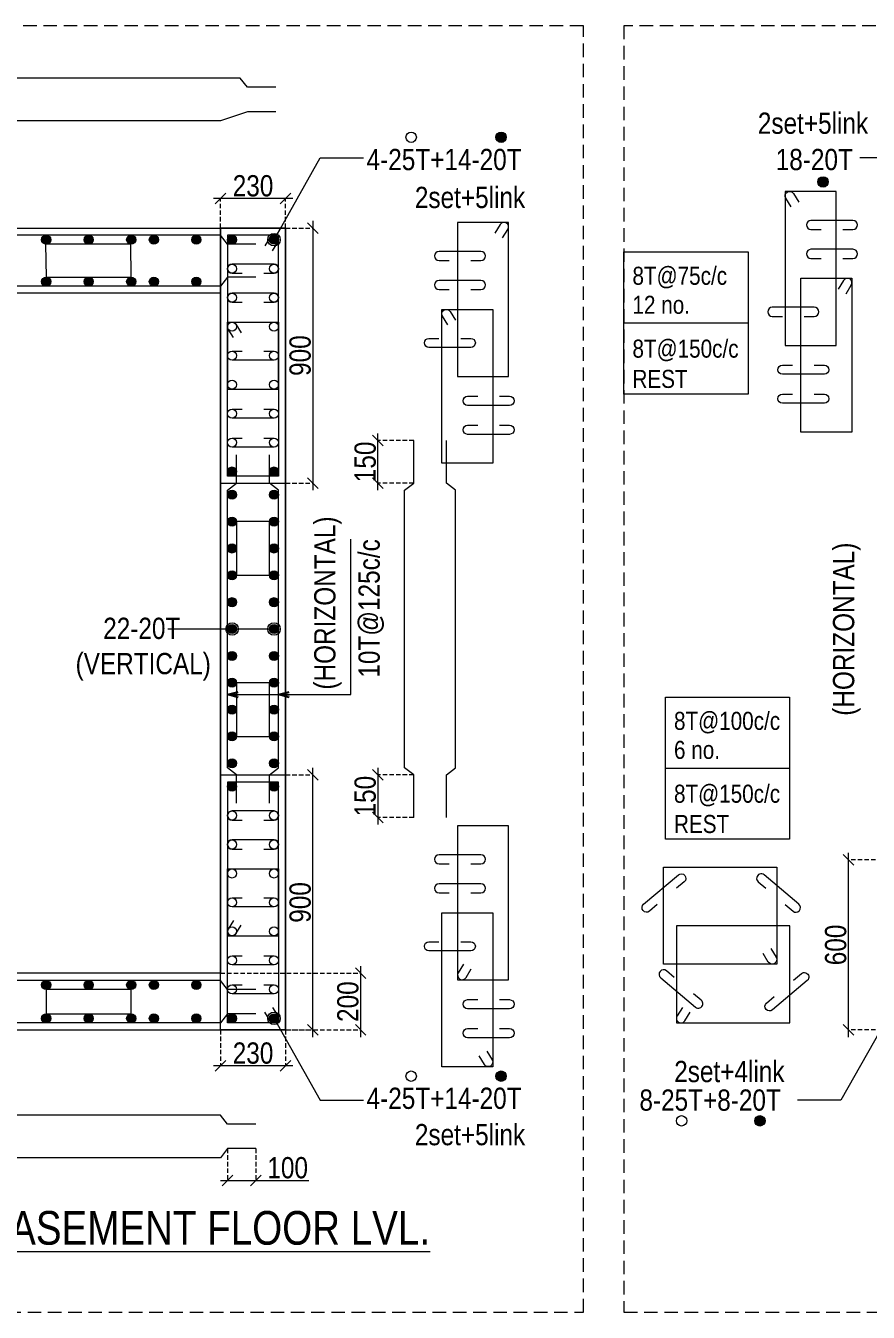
# Model space of a CAD drawing. Header units: millimetres. Extents: x 1112055 to 3390982, y -148532 to 766891.
# Drawn here: x 2540619 to 2552510, y 347512 to 365670 of the extents above; entities that cross this region are included whole.
import ezdxf

# ---------------------------------------------------------------- set-up
doc = ezdxf.new("R2010")
doc.units = ezdxf.units.MM
doc.header["$PDMODE"] = 35
doc.header["$PDSIZE"] = -25
doc.linetypes.add('DASHED2', pattern=[0.375, 0.25, -0.125])
doc.linetypes.add('Hidden', pattern=[9.525, 6.35, -3.175])
for name, color, linetype, lineweight in [('B COL. SIZE DIM', 220, 'Continuous', 25), ('B COLUMN', 1, 'Hidden', 9), ('B P.C.C', 251, 'Continuous', 0), ('B STEEL', 34, 'Continuous', 15), ('B STEEL TEXT', 7, 'Continuous', 15), ('B TITLE BLOCK', 250, 'Continuous', 0)]:
    doc.layers.add(name, color=color, linetype=linetype, lineweight=lineweight)
doc.styles.add('ARIAL', font='arial.ttf')
doc.styles.add('dim inside', font='romans.shx', dxfattribs={"width": 0.8, "height": 125})
doc.styles.add('SWINC', font='swissc.ttf')
doc.dimstyles.new('DIM 1', dxfattribs={"dimscale": 0, "dimtxt": 230, "dimasz": 150, "dimexe": 0.18, "dimexo": 0.0625, "dimgap": 0.5, "dimtad": 1, "dimdec": 0, "dimzin": 0, "dimdsep": 46, "dimtxsty": 'ARIAL', "dimblk": 'OBLIQUE', "dimcen": 6, "dimse1": 1, "dimse2": 1, "dimclrd": 256, "dimclrt": 256, "dimadec": 0, "dimazin": 2, "dimtfac": 0.75, "dimtdec": 0, "dimtix": 1, "dimtofl": 0, "dimtmove": 1, "dimatfit": 3, "dimldrblk": 'OPEN30', "dimfxl": 0.18, "dimfrac": 1, "dimtolj": 1, "dimtzin": 0, "dimlwd": -1, "dimarcsym": 0})
doc.dimstyles.new('dim inside', dxfattribs={"dimtxt": 125, "dimasz": 100, "dimexe": 0, "dimexo": 0, "dimgap": 10, "dimtad": 0, "dimdec": 0, "dimzin": 0, "dimdsep": 46, "dimtxsty": 'dim inside', "dimblk": 'SMALL', "dimcen": 0.09, "dimadec": 0, "dimazin": 0, "dimtfac": 1, "dimtdec": 0, "dimtofl": 0, "dimtmove": 0, "dimatfit": 3, "dimfxl": 1, "dimtolj": 1, "dimtzin": 0, "dimarcsym": 2})

# ---------------------------------------------------------------- blocks, each defined once
blk = doc.blocks.new('_Oblique')
at = {"color": 0, "linetype": 'ByBlock', "lineweight": -2}
blk.add_line((-0.5, -0.5), (0.5, 0.5), dxfattribs=at)
blk = doc.blocks.new('*D1637')
at = {"layer": 'B COL. SIZE DIM', "color": 250, "lineweight": 9, "ltscale": 250, "transparency": 16777216}
blk.add_line((2544387, 363230), (2543267, 363230), dxfattribs=at)
at = {"layer": 'B COL. SIZE DIM', "color": 250, "linetype": 'DASHED2', "lineweight": 9, "ltscale": 250, "transparency": 16777216}
for p, q in [((2543367, 362814), (2543367, 363230)), ((2544287, 362814), (2544287, 363230))]:
    blk.add_line(p, q, dxfattribs=at)
at = {"layer": 'Defpoints', "color": 0, "ltscale": 250, "transparency": 16777216}
for p in [(2543367, 363230), (2543367, 362814), (2544287, 362814)]:
    blk.add_point(p, dxfattribs=at)
at = {"layer": 'B COL. SIZE DIM', "color": 250, "lineweight": 9, "ltscale": 250, "transparency": 16777216, "xscale": 150, "yscale": 150, "zscale": 150, "rotation": 180}
blk.add_blockref('_Oblique', (2543367, 363230), dxfattribs=at)
at = {"layer": 'B COL. SIZE DIM', "color": 250, "lineweight": 9, "ltscale": 250, "transparency": 16777216, "xscale": 150, "yscale": 150, "zscale": 150}
blk.add_blockref('_Oblique', (2544287, 363230), dxfattribs=at)
at = {"layer": 'B COL. SIZE DIM', "color": 6, "ltscale": 250, "transparency": 16777216, "insert": (2543827, 363409), "char_height": 300, "attachment_point": 5, "style": 'SWINC'}
blk.add_mtext('\\A1;230', dxfattribs=at)
blk = doc.blocks.new('*D1640')
at = {"layer": 'B COL. SIZE DIM', "color": 250, "linetype": 'DASHED2', "lineweight": 9, "ltscale": 250, "transparency": 16777216}
for p, q in [((2544287, 362814), (2544672, 362814)), ((2544287, 359214), (2544672, 359214))]:
    blk.add_line(p, q, dxfattribs=at)
at = {"layer": 'B COL. SIZE DIM', "color": 250, "lineweight": 9, "ltscale": 250, "transparency": 16777216}
blk.add_line((2544672, 362914), (2544672, 359114), dxfattribs=at)
at = {"layer": 'Defpoints', "color": 0, "ltscale": 250, "transparency": 16777216}
for p in [(2544287, 362814), (2544287, 359214), (2544672, 359214)]:
    blk.add_point(p, dxfattribs=at)
at = {"layer": 'B COL. SIZE DIM', "color": 250, "lineweight": 9, "ltscale": 250, "transparency": 16777216, "xscale": 150, "yscale": 150, "zscale": 150}
for p, rotation in [((2544672, 362814), 90), ((2544672, 359214), 270)]:
    blk.add_blockref('_Oblique', p, dxfattribs=dict(at, rotation=rotation))
at = {"layer": 'B COL. SIZE DIM', "color": 6, "ltscale": 250, "transparency": 16777216, "insert": (2544493, 361014), "char_height": 300, "attachment_point": 5, "rotation": 90, "style": 'SWINC'}
blk.add_mtext('\\A1;900', dxfattribs=at)
blk = doc.blocks.new('*D1602')
at = {"layer": 'B COL. SIZE DIM', "color": 250, "linetype": 'DASHED2', "lineweight": 9, "ltscale": 250, "transparency": 16777216}
for p, q in [((2543367, 351496), (2543367, 350988)), ((2544287, 351496), (2544287, 350988))]:
    blk.add_line(p, q, dxfattribs=at)
at = {"layer": 'B COL. SIZE DIM', "color": 250, "lineweight": 9, "ltscale": 250, "transparency": 16777216}
blk.add_line((2544387, 350988), (2543267, 350988), dxfattribs=at)
at = {"layer": 'Defpoints', "color": 0, "ltscale": 250, "transparency": 16777216}
for p in [(2543367, 351496), (2544287, 351496), (2543367, 350988)]:
    blk.add_point(p, dxfattribs=at)
at = {"layer": 'B COL. SIZE DIM', "color": 250, "lineweight": 9, "ltscale": 250, "transparency": 16777216, "xscale": 150, "yscale": 150, "zscale": 150, "rotation": 180}
blk.add_blockref('_Oblique', (2543367, 350988), dxfattribs=at)
at = {"layer": 'B COL. SIZE DIM', "color": 250, "lineweight": 9, "ltscale": 250, "transparency": 16777216, "xscale": 150, "yscale": 150, "zscale": 150}
blk.add_blockref('_Oblique', (2544287, 350988), dxfattribs=at)
at = {"layer": 'B COL. SIZE DIM', "color": 6, "ltscale": 250, "transparency": 16777216, "insert": (2543827, 351168), "char_height": 300, "attachment_point": 5, "style": 'SWINC'}
blk.add_mtext('\\A1;230', dxfattribs=at)
blk = doc.blocks.new('*D1641')
at = {"layer": 'B COL. SIZE DIM', "color": 250, "lineweight": 9, "ltscale": 250, "transparency": 16777216}
blk.add_line((2544672, 351396), (2544672, 355196), dxfattribs=at)
at = {"layer": 'B COL. SIZE DIM', "color": 250, "linetype": 'DASHED2', "lineweight": 9, "ltscale": 250, "transparency": 16777216}
for p, q in [((2544287, 355096), (2544672, 355096)), ((2544287, 351496), (2544672, 351496))]:
    blk.add_line(p, q, dxfattribs=at)
at = {"layer": 'Defpoints', "color": 0, "ltscale": 250, "transparency": 16777216}
for p in [(2544287, 355096), (2544672, 355096), (2544287, 351496)]:
    blk.add_point(p, dxfattribs=at)
at = {"layer": 'B COL. SIZE DIM', "color": 250, "lineweight": 9, "ltscale": 250, "transparency": 16777216, "xscale": 150, "yscale": 150, "zscale": 150}
for p, rotation in [((2544672, 355096), 90), ((2544672, 351496), 270)]:
    blk.add_blockref('_Oblique', p, dxfattribs=dict(at, rotation=rotation))
at = {"layer": 'B COL. SIZE DIM', "color": 6, "ltscale": 250, "transparency": 16777216, "insert": (2544493, 353296), "char_height": 300, "attachment_point": 5, "rotation": 90, "style": 'SWINC'}
blk.add_mtext('\\A1;900', dxfattribs=at)
blk = doc.blocks.new('_Open30')
at = {"color": 0, "linetype": 'ByBlock', "lineweight": -2}
for p, q in [((-1, 0.27), (0, 0)), ((0, 0), (-1, -0.27)), ((0, 0), (-1, 0))]:
    blk.add_line(p, q, dxfattribs=at)
blk = doc.blocks.new('*D1598')
at = {"layer": 'B COL. SIZE DIM', "color": 250, "lineweight": 9, "ltscale": 250, "transparency": 16777216}
blk.add_line((2545590, 355196), (2545590, 354396), dxfattribs=at)
at = {"layer": 'B COL. SIZE DIM', "color": 250, "linetype": 'DASHED2', "lineweight": 9, "ltscale": 250, "transparency": 16777216}
for p, q in [((2546095, 355096), (2545590, 355096)), ((2546095, 354496), (2545590, 354496))]:
    blk.add_line(p, q, dxfattribs=at)
at = {"layer": 'Defpoints', "color": 0, "ltscale": 250, "transparency": 16777216}
for p in [(2546095, 355096), (2545590, 354496), (2546095, 354496)]:
    blk.add_point(p, dxfattribs=at)
at = {"layer": 'B COL. SIZE DIM', "color": 250, "lineweight": 9, "ltscale": 250, "transparency": 16777216, "xscale": 150, "yscale": 150, "zscale": 150}
for p, rotation in [((2545590, 355096), 90), ((2545590, 354496), 270)]:
    blk.add_blockref('_Oblique', p, dxfattribs=dict(at, rotation=rotation))
at = {"layer": 'B COL. SIZE DIM', "color": 6, "ltscale": 250, "transparency": 16777216, "insert": (2545411, 354796), "char_height": 300, "attachment_point": 5, "rotation": 90, "style": 'SWINC'}
blk.add_mtext('\\A1;150', dxfattribs=at)
blk = doc.blocks.new('*D1599')
at = {"layer": 'B COL. SIZE DIM', "color": 250, "lineweight": 9, "ltscale": 250, "transparency": 16777216}
blk.add_line((2545590, 359114), (2545590, 359914), dxfattribs=at)
at = {"layer": 'B COL. SIZE DIM', "color": 250, "linetype": 'DASHED2', "lineweight": 9, "ltscale": 250, "transparency": 16777216}
for p, q in [((2546095, 359814), (2545590, 359814)), ((2546095, 359214), (2545590, 359214))]:
    blk.add_line(p, q, dxfattribs=at)
at = {"layer": 'Defpoints', "color": 0, "ltscale": 250, "transparency": 16777216}
for p in [(2545590, 359814), (2546095, 359814), (2546095, 359214)]:
    blk.add_point(p, dxfattribs=at)
at = {"layer": 'B COL. SIZE DIM', "color": 250, "lineweight": 9, "ltscale": 250, "transparency": 16777216, "xscale": 150, "yscale": 150, "zscale": 150}
for p, rotation in [((2545590, 359814), 90), ((2545590, 359214), 270)]:
    blk.add_blockref('_Oblique', p, dxfattribs=dict(at, rotation=rotation))
at = {"layer": 'B COL. SIZE DIM', "color": 6, "ltscale": 250, "transparency": 16777216, "insert": (2545411, 359514), "char_height": 300, "attachment_point": 5, "rotation": 90, "style": 'SWINC'}
blk.add_mtext('\\A1;150', dxfattribs=at)
blk = doc.blocks.new('*D1647')
at = {"layer": 'B COL. SIZE DIM', "color": 250, "linetype": 'DASHED2', "lineweight": 9, "ltscale": 250, "transparency": 16777216}
for p, q in [((2543467, 349821), (2543467, 349371)), ((2543867, 349821), (2543867, 349371))]:
    blk.add_line(p, q, dxfattribs=at)
at = {"layer": 'B COL. SIZE DIM', "color": 250, "lineweight": 9, "ltscale": 250, "transparency": 16777216}
for p, q in [((2543367, 349371), (2543867, 349371)), ((2543867, 349371), (2544615, 349371))]:
    blk.add_line(p, q, dxfattribs=at)
at = {"layer": 'Defpoints', "color": 0, "ltscale": 250, "transparency": 16777216}
for p in [(2543467, 349821), (2543867, 349821), (2543867, 349371)]:
    blk.add_point(p, dxfattribs=at)
at = {"layer": 'B COL. SIZE DIM', "color": 250, "lineweight": 9, "ltscale": 250, "transparency": 16777216, "xscale": 150, "yscale": 150, "zscale": 150, "rotation": 180}
blk.add_blockref('_Oblique', (2543467, 349371), dxfattribs=at)
at = {"layer": 'B COL. SIZE DIM', "color": 250, "lineweight": 9, "ltscale": 250, "transparency": 16777216, "xscale": 150, "yscale": 150, "zscale": 150}
blk.add_blockref('_Oblique', (2543867, 349371), dxfattribs=at)
at = {"layer": 'B COL. SIZE DIM', "color": 6, "ltscale": 250, "transparency": 16777216, "insert": (2544316, 349550), "char_height": 300, "attachment_point": 5, "style": 'SWINC'}
blk.add_mtext('\\A1;100', dxfattribs=at)
blk = doc.blocks.new('*D1646')
at = {"layer": 'B COL. SIZE DIM', "color": 250, "lineweight": 9, "ltscale": 250, "transparency": 16777216}
blk.add_line((2552230, 351396), (2552230, 353996), dxfattribs=at)
at = {"layer": 'B COL. SIZE DIM', "color": 250, "linetype": 'DASHED2', "lineweight": 9, "ltscale": 250, "transparency": 16777216}
for p, q in [((2552611, 353896), (2552230, 353896)), ((2552611, 351496), (2552230, 351496))]:
    blk.add_line(p, q, dxfattribs=at)
at = {"layer": 'Defpoints', "color": 0, "ltscale": 250, "transparency": 16777216}
for p in [(2552230, 353896), (2552611, 353896), (2552611, 351496)]:
    blk.add_point(p, dxfattribs=at)
at = {"layer": 'B COL. SIZE DIM', "color": 250, "lineweight": 9, "ltscale": 250, "transparency": 16777216, "xscale": 150, "yscale": 150, "zscale": 150}
for p, rotation in [((2552230, 353896), 90), ((2552230, 351496), 270)]:
    blk.add_blockref('_Oblique', p, dxfattribs=dict(at, rotation=rotation))
at = {"layer": 'B COL. SIZE DIM', "color": 6, "ltscale": 250, "transparency": 16777216, "insert": (2552051, 352696), "char_height": 300, "attachment_point": 5, "rotation": 90, "style": 'SWINC'}
blk.add_mtext('\\A1;600', dxfattribs=at)
blk = doc.blocks.new('*D1635')
at = {"layer": 'B COL. SIZE DIM', "color": 250, "linetype": 'DASHED2', "lineweight": 9, "ltscale": 250, "transparency": 16777216}
for p, q in [((2543367, 352296), (2545346, 352296)), ((2543367, 351496), (2545346, 351496))]:
    blk.add_line(p, q, dxfattribs=at)
at = {"layer": 'B COL. SIZE DIM', "color": 250, "lineweight": 9, "ltscale": 250, "transparency": 16777216}
blk.add_line((2545346, 352396), (2545346, 351396), dxfattribs=at)
at = {"layer": 'Defpoints', "color": 0, "ltscale": 250, "transparency": 16777216}
for p in [(2543367, 352296), (2543367, 351496), (2545346, 351496)]:
    blk.add_point(p, dxfattribs=at)
at = {"layer": 'B COL. SIZE DIM', "color": 250, "lineweight": 9, "ltscale": 250, "transparency": 16777216, "xscale": 150, "yscale": 150, "zscale": 150}
for p, rotation in [((2545346, 352296), 90), ((2545346, 351496), 270)]:
    blk.add_blockref('_Oblique', p, dxfattribs=dict(at, rotation=rotation))
at = {"layer": 'B COL. SIZE DIM', "color": 6, "ltscale": 250, "transparency": 16777216, "insert": (2545167, 351896), "char_height": 300, "attachment_point": 5, "rotation": 90, "style": 'SWINC'}
blk.add_mtext('\\A1;200', dxfattribs=at)

msp = doc.modelspace()

# ---------------------------------------------------------------- hatches: boundary and pattern name
at = {"layer": 'B STEEL', "lineweight": 13}
h = msp.add_hatch(color=256, dxfattribs=at)
h.dxf.hatch_style = 1
edge = h.paths.add_edge_path()
edge.add_arc((2547327, 364096.2), 73.3, 0, 360)
h = msp.add_hatch(color=256, dxfattribs=at)
h.dxf.hatch_style = 1
edge = h.paths.add_edge_path()
edge.add_arc((2551871, 363465.5), 73.3, 0, 360)
at = {"layer": 'B STEEL', "lineweight": 9, "ltscale": 0.5}
h = msp.add_hatch(color=34, dxfattribs=at)
edge = h.paths.add_edge_path()
edge.add_arc((2540907.5, 362649.8), 64, 0, 360)
h = msp.add_hatch(color=34, dxfattribs=at)
edge = h.paths.add_edge_path()
edge.add_arc((2541507.5, 362649.8), 64, 0, 360)
h = msp.add_hatch(color=34, dxfattribs=at)
edge = h.paths.add_edge_path()
edge.add_arc((2542107.5, 362649.8), 64, 0, 360)
h = msp.add_hatch(color=34, dxfattribs=at)
edge = h.paths.add_edge_path()
edge.add_arc((2542427.5, 362649.8), 64, 0, 360)
h = msp.add_hatch(color=34, dxfattribs=at)
edge = h.paths.add_edge_path()
edge.add_arc((2543027.5, 362649.8), 64, 0, 360)
h = msp.add_hatch(color=34, dxfattribs=at)
edge = h.paths.add_edge_path()
edge.add_arc((2543531.5, 362649.8), 64, 360, 720, ccw=False)
h = msp.add_hatch(color=34, dxfattribs=at)
edge = h.paths.add_edge_path()
edge.add_arc((2544123.5, 362649.8), 64, -180, 180)
h = msp.add_hatch(color=34, dxfattribs=at)
edge = h.paths.add_edge_path()
edge.add_arc((2540907.5, 362057.8), 64, 0, 360)
h = msp.add_hatch(color=34, dxfattribs=at)
edge = h.paths.add_edge_path()
edge.add_arc((2541507.5, 362057.8), 64, 0, 360)
h = msp.add_hatch(color=34, dxfattribs=at)
edge = h.paths.add_edge_path()
edge.add_arc((2542107.5, 362057.8), 64, 0, 360)
h = msp.add_hatch(color=34, dxfattribs=at)
edge = h.paths.add_edge_path()
edge.add_arc((2542427.5, 362057.8), 64, 0, 360)
h = msp.add_hatch(color=34, dxfattribs=at)
edge = h.paths.add_edge_path()
edge.add_arc((2543027.5, 362057.8), 64, 0, 360)
h = msp.add_hatch(color=34, dxfattribs=at)
edge = h.paths.add_edge_path()
edge.add_arc((2543531.5, 359377.8), 64, 0, 360)
h = msp.add_hatch(color=34, dxfattribs=at)
edge = h.paths.add_edge_path()
edge.add_arc((2544123.5, 359377.8), 64, 540, 900, ccw=False)
h = msp.add_hatch(color=34, dxfattribs=at)
edge = h.paths.add_edge_path()
edge.add_arc((2543531.5, 359049.8), 64, 0, 360)
h = msp.add_hatch(color=34, dxfattribs=at)
edge = h.paths.add_edge_path()
edge.add_arc((2544123.5, 359049.8), 64, 540, 900, ccw=False)
h = msp.add_hatch(color=34, dxfattribs=at)
edge = h.paths.add_edge_path()
edge.add_arc((2543531.5, 358670.8), 64, 360, 720, ccw=False)
h = msp.add_hatch(color=34, dxfattribs=at)
edge = h.paths.add_edge_path()
edge.add_arc((2544123.5, 358670.8), 64, -180, 180)
h = msp.add_hatch(color=34, dxfattribs=at)
edge = h.paths.add_edge_path()
edge.add_arc((2543531.5, 358291.8), 64, 360, 720, ccw=False)
h = msp.add_hatch(color=34, dxfattribs=at)
edge = h.paths.add_edge_path()
edge.add_arc((2544123.5, 358291.8), 64, -180, 180)
h = msp.add_hatch(color=34, dxfattribs=at)
edge = h.paths.add_edge_path()
edge.add_arc((2543531.5, 357912.8), 64, 360, 720, ccw=False)
h = msp.add_hatch(color=34, dxfattribs=at)
edge = h.paths.add_edge_path()
edge.add_arc((2544123.5, 357912.8), 64, -180, 180)
h = msp.add_hatch(color=34, dxfattribs=at)
edge = h.paths.add_edge_path()
edge.add_arc((2543531.5, 357533.8), 64, 360, 720, ccw=False)
h = msp.add_hatch(color=34, dxfattribs=at)
edge = h.paths.add_edge_path()
edge.add_arc((2544123.5, 357533.8), 64, -180, 180)
h = msp.add_hatch(color=34, dxfattribs=at)
edge = h.paths.add_edge_path()
edge.add_arc((2543531.5, 357154.8), 64, 360, 720, ccw=False)
h = msp.add_hatch(color=34, dxfattribs=at)
edge = h.paths.add_edge_path()
edge.add_arc((2544123.5, 357154.8), 64, -180, 180)
h = msp.add_hatch(color=34, dxfattribs=at)
edge = h.paths.add_edge_path()
edge.add_arc((2543531.5, 356775.8), 64, 360, 720, ccw=False)
h = msp.add_hatch(color=34, dxfattribs=at)
edge = h.paths.add_edge_path()
edge.add_arc((2544123.5, 356775.8), 64, -180, 180)
h = msp.add_hatch(color=34, dxfattribs=at)
edge = h.paths.add_edge_path()
edge.add_arc((2543531.5, 356396.8), 64, 360, 720, ccw=False)
h = msp.add_hatch(color=34, dxfattribs=at)
edge = h.paths.add_edge_path()
edge.add_arc((2544123.5, 356396.8), 64, -180, 180)
h = msp.add_hatch(color=34, dxfattribs=at)
edge = h.paths.add_edge_path()
edge.add_arc((2543531.5, 356017.8), 64, 360, 720, ccw=False)
h = msp.add_hatch(color=34, dxfattribs=at)
edge = h.paths.add_edge_path()
edge.add_arc((2544123.5, 356017.8), 64, -180, 180)
h = msp.add_hatch(color=34, dxfattribs=at)
edge = h.paths.add_edge_path()
edge.add_arc((2543531.5, 355638.8), 64, 360, 720, ccw=False)
h = msp.add_hatch(color=34, dxfattribs=at)
edge = h.paths.add_edge_path()
edge.add_arc((2544123.5, 355638.8), 64, -180, 180)
h = msp.add_hatch(color=34, dxfattribs=at)
edge = h.paths.add_edge_path()
edge.add_arc((2543531.5, 355259.8), 64, 360, 720, ccw=False)
h = msp.add_hatch(color=34, dxfattribs=at)
edge = h.paths.add_edge_path()
edge.add_arc((2544123.5, 355259.8), 64, -180, 180)
h = msp.add_hatch(color=34, dxfattribs=at)
edge = h.paths.add_edge_path()
edge.add_arc((2543531.5, 354931.8), 64, 360, 720, ccw=False)
h = msp.add_hatch(color=34, dxfattribs=at)
edge = h.paths.add_edge_path()
edge.add_arc((2544123.5, 354931.8), 64, -180, 180)
h = msp.add_hatch(color=34, dxfattribs=at)
edge = h.paths.add_edge_path()
edge.add_arc((2540907.5, 352131.8), 64, 0, 360)
h = msp.add_hatch(color=34, dxfattribs=at)
edge = h.paths.add_edge_path()
edge.add_arc((2541507.5, 352131.8), 64, 0, 360)
h = msp.add_hatch(color=34, dxfattribs=at)
edge = h.paths.add_edge_path()
edge.add_arc((2542107.5, 352131.8), 64, 0, 360)
h = msp.add_hatch(color=34, dxfattribs=at)
edge = h.paths.add_edge_path()
edge.add_arc((2542427.5, 352131.8), 64, 0, 360)
h = msp.add_hatch(color=34, dxfattribs=at)
edge = h.paths.add_edge_path()
edge.add_arc((2543027.5, 352131.8), 64, 0, 360)
h = msp.add_hatch(color=34, dxfattribs=at)
edge = h.paths.add_edge_path()
edge.add_arc((2540907.5, 351659.8), 64, 0, 360)
h = msp.add_hatch(color=34, dxfattribs=at)
edge = h.paths.add_edge_path()
edge.add_arc((2541507.5, 351659.8), 64, 0, 360)
h = msp.add_hatch(color=34, dxfattribs=at)
edge = h.paths.add_edge_path()
edge.add_arc((2542107.5, 351659.8), 64, 0, 360)
h = msp.add_hatch(color=34, dxfattribs=at)
edge = h.paths.add_edge_path()
edge.add_arc((2542427.5, 351659.8), 64, 0, 360)
h = msp.add_hatch(color=34, dxfattribs=at)
edge = h.paths.add_edge_path()
edge.add_arc((2543027.5, 351659.8), 64, 0, 360)
h = msp.add_hatch(color=34, dxfattribs=at)
edge = h.paths.add_edge_path()
edge.add_arc((2543531.5, 351659.8), 64, 0, 360)
h = msp.add_hatch(color=34, dxfattribs=at)
edge = h.paths.add_edge_path()
edge.add_arc((2544123.5, 351659.8), 64, 540, 900, ccw=False)
at = {"layer": 'B STEEL', "lineweight": 13}
h = msp.add_hatch(color=256, dxfattribs=at)
h.dxf.hatch_style = 1
edge = h.paths.add_edge_path()
edge.add_arc((2547327, 350844.2), 73.3, 0, 360)
h = msp.add_hatch(color=256, dxfattribs=at)
h.dxf.hatch_style = 1
edge = h.paths.add_edge_path()
edge.add_arc((2550981.4, 350213.5), 73.3, 0, 360)

# ---------------------------------------------------------------- linework, layer by layer
at = {"layer": 'B COLUMN', "color": 1, "linetype": 'ByBlock', "lineweight": 20}
for points in [[(2534567.5, 359213.8), (2533647.5, 359213.8), (2533647.5, 351495.8), (2544287.5, 351495.8), (2544287.5, 362813.8), (2543367.5, 362813.8), (2543367.5, 352295.8), (2534567.5, 352295.8)], [(2543367.5, 361893.8), (2534567.5, 361893.8), (2534567.5, 362813.8), (2543367.5, 362813.8)], [(2543367.5, 362813.8), (2544287.5, 362813.8), (2544287.5, 351495.8), (2543367.5, 351495.8)], [(2543367.5, 359213.8), (2544287.5, 359213.8), (2544287.5, 362813.8), (2543367.5, 362813.8)], [(2543367.5, 355095.8), (2544287.5, 355095.8), (2544287.5, 351495.8), (2543367.5, 351495.8)]]:
    msp.add_lwpolyline(points, close=True, dxfattribs=at)
at = {"layer": 'B P.C.C', "color": 250, "lineweight": 0, "ltscale": 30}
for p, q in [((2549060.3, 361474.6), (2550813.5, 361474.6)), ((2549646.7, 355192.7), (2551399.8, 355192.7))]:
    msp.add_line(p, q, dxfattribs=at)
at = {"layer": 'B P.C.C', "color": 250, "linetype": 'Hidden', "lineweight": 0, "ltscale": 30}
for points in [[(2548488.9, 365669.8), (2529217, 365669.8), (2529217, 347511.6), (2548488.9, 347511.6)], [(2568332.2, 365669.8), (2549060.3, 365669.8), (2549060.3, 347511.6), (2568332.2, 347511.6)]]:
    msp.add_lwpolyline(points, close=True, dxfattribs=at)
at = {"layer": 'B P.C.C', "color": 250, "lineweight": 0, "ltscale": 30}
for points in [[(2549060.3, 362477.2), (2550813.5, 362477.2), (2550813.5, 360472), (2549060.3, 360472)], [(2549646.7, 356195.3), (2551399.8, 356195.3), (2551399.8, 354190.1), (2549646.7, 354190.1)]]:
    msp.add_lwpolyline(points, close=True, dxfattribs=at)
at = {"layer": 'B STEEL', "lineweight": 13}
for points in [[(2544147.5, 364800.5), (2543747.5, 364800.5), (2543647.5, 364928.6), (2534567.5, 364928.6), (2534467.5, 364800.5), (2534067.5, 364800.5)], [(2544147.5, 364456.6), (2543747.5, 364456.6), (2543367.5, 364328.6), (2534567.5, 364328.6), (2534467.5, 364456.6), (2534067.5, 364456.6)], [(2543867.5, 362585.8), (2543467.5, 362585.8), (2543367.5, 362713.8), (2534567.5, 362713.8), (2534467.5, 362585.8), (2534067.5, 362585.8)], [(2543867.5, 362121.9), (2543467.5, 362121.9), (2543367.5, 361993.8), (2534567.5, 361993.8), (2534467.5, 362121.9), (2534067.5, 362121.9)], [(2546094.8, 354495.8), (2546094.8, 355095.8), (2545966.8, 355195.8), (2545966.8, 359113.8), (2546094.8, 359213.8), (2546094.8, 359813.8)], [(2546558.7, 354495.8), (2546558.7, 355095.8), (2546686.8, 355195.8), (2546686.8, 359113.8), (2546558.7, 359213.8), (2546558.7, 359813.8)], [(2543595.5, 354695.8), (2543595.5, 355095.8), (2543467.5, 355195.8), (2543467.5, 359113.8), (2543595.5, 359213.8), (2543595.5, 359613.8)], [(2544059.5, 354695.8), (2544059.5, 355095.8), (2544187.5, 355195.8), (2544187.5, 359113.8), (2544059.5, 359213.8), (2544059.5, 359613.8)], [(2543867.5, 352067.8), (2543467.5, 352067.8), (2543367.5, 352195.8), (2534567.5, 352195.8), (2534467.5, 352067.8), (2534067.5, 352067.8)], [(2543867.5, 351723.9), (2543467.5, 351723.9), (2543367.5, 351595.8), (2534567.5, 351595.8), (2534467.5, 351723.9), (2534067.5, 351723.9)], [(2543867.5, 350165), (2543467.5, 350165), (2543367.5, 350293), (2534567.5, 350293), (2534467.5, 350165), (2534067.5, 350165)], [(2543867.5, 349821.1), (2543467.5, 349821.1), (2543367.5, 349693), (2534567.5, 349693), (2534467.5, 349821.1), (2534067.5, 349821.1)]]:
    msp.add_lwpolyline(points, dxfattribs=at)
for points in [[(2551336.1, 361158.9), (2552056.1, 361158.9), (2552056.1, 363331.9), (2551336.1, 363331.9)], [(2546714.2, 360720.7), (2547434.2, 360720.7), (2547434.2, 362893.7), (2546714.2, 362893.7)], [(2543467.5, 360540.8), (2544187.5, 360540.8), (2544187.5, 362713.8), (2543467.5, 362713.8)], [(2551560.1, 362104.9), (2552280.1, 362104.9), (2552280.1, 359931.9), (2551560.1, 359931.9)], [(2546490.2, 361666.7), (2547210.2, 361666.7), (2547210.2, 359493.7), (2546490.2, 359493.7)], [(2543467.5, 361486.8), (2544187.5, 361486.8), (2544187.5, 359313.8), (2543467.5, 359313.8)], [(2543467.5, 352822.8), (2544187.5, 352822.8), (2544187.5, 354995.8), (2543467.5, 354995.8)], [(2546714.2, 352204.7), (2547434.2, 352204.7), (2547434.2, 354377.7), (2546714.2, 354377.7)], [(2543467.5, 353768.8), (2544187.5, 353768.8), (2544187.5, 351595.8), (2543467.5, 351595.8)], [(2546490.2, 353150.8), (2547210.2, 353150.8), (2547210.2, 350977.7), (2546490.2, 350977.7)]]:
    msp.add_lwpolyline(points, close=True, dxfattribs=at)
at = {"layer": 'B STEEL', "color": 34, "lineweight": 9, "ltscale": 0.5}
for points in [[(2551420.4, 363112.9), (2551345.6, 363234.3, -1), (2551454.6, 363301.4), (2551529.4, 363180)], [(2547349.9, 362674.7), (2547424.7, 362796.1, 1), (2547315.6, 362863.3), (2547240.9, 362741.8)], [(2552150.6, 362794.9), (2552293.2, 362794.9, 1), (2552293.2, 362922.9), (2551701.3, 362922.9, 1), (2551701.3, 362794.9), (2551843.9, 362794.9)], [(2544103.2, 362494.8), (2544178, 362616.3, 1), (2544069, 362683.4), (2543994.2, 362561.9)], [(2546901.5, 362356.7), (2547044.1, 362356.7, 1), (2547044.1, 362484.7), (2546452.2, 362484.7, 1), (2546452.2, 362356.7), (2546594.8, 362356.7)], [(2552150.6, 362385.9), (2552293.2, 362385.9, 1), (2552293.2, 362513.9), (2551701.3, 362513.9, 1), (2551701.3, 362385.9), (2551843.9, 362385.9)], [(2543980.8, 362176.8), (2544123.5, 362176.8, 1), (2544123.5, 362304.8), (2543531.5, 362304.8, 1), (2543531.5, 362176.8), (2543674.2, 362176.8)], [(2546901.5, 361947.7), (2547044.1, 361947.7, 1), (2547044.1, 362075.7), (2546452.2, 362075.7, 1), (2546452.2, 361947.7), (2546594.8, 361947.7)], [(2552195.8, 361885.9), (2552270.6, 362007.3, 1), (2552161.5, 362074.5), (2552086.8, 361953)], [(2543980.8, 361767.8), (2544123.5, 361767.8, 1), (2544123.5, 361895.8), (2543531.5, 361895.8, 1), (2543531.5, 361767.8), (2543674.2, 361767.8)], [(2546574.5, 361447.7), (2546499.7, 361569.2, -1), (2546608.7, 361636.3), (2546683.5, 361514.8)], [(2551603.9, 361567.9), (2551746.5, 361567.9, 1), (2551746.5, 361695.9), (2551154.5, 361695.9, 1), (2551154.5, 361567.9), (2551297.2, 361567.9)], [(2543551.8, 361267.8), (2543477, 361389.3, -1), (2543586, 361456.4), (2543660.8, 361334.9)], [(2546758, 361257.7), (2546900.6, 361257.7, -1), (2546900.6, 361129.7), (2546308.7, 361129.7, -1), (2546308.7, 361257.7), (2546451.3, 361257.7)], [(2543980.8, 361077.8), (2544123.5, 361077.8, -1), (2544123.5, 360949.8), (2543531.5, 360949.8, -1), (2543531.5, 361077.8), (2543674.2, 361077.8)], [(2551747.4, 360877.9), (2551890, 360877.9, -1), (2551890, 360749.9), (2551298, 360749.9, -1), (2551298, 360877.9), (2551440.7, 360877.9)], [(2551747.4, 360468.9), (2551890, 360468.9, -1), (2551890, 360340.9), (2551298, 360340.9, -1), (2551298, 360468.9), (2551440.7, 360468.9)], [(2543980.8, 360259.9), (2544123.5, 360259.9, -1), (2544123.5, 360131.8), (2543531.5, 360131.8, -1), (2543531.5, 360259.9), (2543674.2, 360259.9)], [(2547304.7, 360439.8), (2547447.4, 360439.8, -1), (2547447.4, 360311.7), (2546855.4, 360311.7, -1), (2546855.4, 360439.8), (2546998, 360439.8)], [(2547304.7, 360030.8), (2547447.4, 360030.8, -1), (2547447.4, 359902.7), (2546855.4, 359902.7, -1), (2546855.4, 360030.8), (2546998, 360030.8)], [(2543980.8, 359850.9), (2544123.5, 359850.9, -1), (2544123.5, 359722.8), (2543531.5, 359722.8, -1), (2543531.5, 359850.9), (2543674.2, 359850.9)], [(2543980.8, 354458.8), (2544123.5, 354458.8, 1), (2544123.5, 354586.8), (2543531.5, 354586.8, 1), (2543531.5, 354458.8), (2543674.2, 354458.8)], [(2543980.8, 354049.8), (2544123.5, 354049.8, 1), (2544123.5, 354177.8), (2543531.5, 354177.8, 1), (2543531.5, 354049.8), (2543674.2, 354049.8)], [(2546901.5, 353840.7), (2547044.1, 353840.7, 1), (2547044.1, 353968.7), (2546452.2, 353968.7, 1), (2546452.2, 353840.7), (2546594.8, 353840.7)], [(2546901.5, 353431.7), (2547044.1, 353431.7, 1), (2547044.1, 353559.7), (2546452.2, 353559.7, 1), (2546452.2, 353431.7), (2546594.8, 353431.7)], [(2549531, 353264.8), (2549422, 353172.8, -1), (2549339.4, 353270.6), (2549830.1, 353685, -1), (2549912.7, 353587.2), (2549803.7, 353495.2)], [(2551338.8, 353264.8), (2551447.8, 353172.8, 1), (2551530.4, 353270.6), (2551039.8, 353685, 1), (2550957.1, 353587.2), (2551066.1, 353495.2)], [(2543980.8, 353359.8), (2544123.5, 353359.8, -1), (2544123.5, 353231.8), (2543531.5, 353231.8, -1), (2543531.5, 353359.8), (2543674.2, 353359.8)], [(2543551.8, 353041.9), (2543477, 352920.4, 1), (2543586, 352853.3), (2543660.8, 352974.7)], [(2546758, 352741.8), (2546900.6, 352741.8, -1), (2546900.6, 352613.7), (2546308.7, 352613.7, -1), (2546308.7, 352741.8), (2546451.3, 352741.8)], [(2551133.5, 352643.7), (2551208.3, 352522.2, -1), (2551099.3, 352455.1), (2551024.5, 352576.5)], [(2543980.8, 352541.8), (2544123.5, 352541.8, -1), (2544123.5, 352413.8), (2543531.5, 352413.8, -1), (2543531.5, 352541.8), (2543674.2, 352541.8)], [(2546798.4, 352423.8), (2546723.7, 352302.3, 1), (2546832.7, 352235.2), (2546907.5, 352356.7)], [(2549771.5, 352238.3), (2549662.6, 352330.3, 1), (2549580, 352232.5), (2550070.6, 351818.1, 1), (2550153.2, 351915.9), (2550044.2, 352008)], [(2551456.3, 352198.9), (2551565.3, 352291, -1), (2551647.9, 352193.1), (2551157.2, 351778.7, -1), (2551074.6, 351876.6), (2551183.6, 351968.6)], [(2543980.8, 352132.9), (2544123.5, 352132.9, -1), (2544123.5, 352004.8), (2543531.5, 352004.8, -1), (2543531.5, 352132.9), (2543674.2, 352132.9)], [(2547304.7, 351923.8), (2547447.4, 351923.8, -1), (2547447.4, 351795.7), (2546855.4, 351795.7, -1), (2546855.4, 351923.8), (2546998, 351923.8)], [(2544103.2, 351814.9), (2544178, 351693.4, -1), (2544069, 351626.3), (2543994.2, 351747.8)], [(2549886.8, 351814.9), (2549812.1, 351693.4, 1), (2549921.1, 351626.3), (2549995.9, 351747.8)], [(2547304.7, 351514.8), (2547447.4, 351514.8, -1), (2547447.4, 351386.7), (2546855.4, 351386.7, -1), (2546855.4, 351514.8), (2546998, 351514.8)], [(2547125.9, 351196.8), (2547200.7, 351075.3, -1), (2547091.7, 351008.2), (2547016.9, 351129.7)]]:
    msp.add_lwpolyline(points, format="xyb", dxfattribs=at)
at = {"layer": 'B STEEL', "color": 3, "lineweight": 13}
for points in [[(2540900.3, 362585.4), (2540907.5, 362121.9), (2542107.5, 362121.9), (2542100.3, 362585.4)], [(2544059.5, 358670.8), (2543595.5, 358670.8), (2543595.5, 357912.8), (2544059.5, 357912.8)], [(2544059.5, 356396.8), (2543595.5, 356396.8), (2543595.5, 355638.8), (2544059.5, 355638.8)], [(2540907.5, 352067.8), (2540907.5, 351723.9), (2542107.5, 351723.9), (2542107.5, 352067.8)]]:
    msp.add_lwpolyline(points, close=True, dxfattribs=at)
at = {"layer": 'B STEEL', "color": 34, "lineweight": 9, "ltscale": 0.5}
for points in [[(2551217.8, 352424.6), (2549617.8, 352424.6), (2549617.8, 353795.8), (2551217.8, 353795.8)], [(2551402.6, 352967), (2549802.6, 352967), (2549802.6, 351595.8), (2551402.6, 351595.8)]]:
    msp.add_lwpolyline(points, close=True, dxfattribs=at)
at = {"layer": 'B STEEL', "lineweight": 13}
for centre in [(2546058.5, 364096.2), (2547327, 364096.2), (2551871, 363465.5), (2546058.5, 350844.2), (2547327, 350844.2), (2549874.8, 350213.5), (2550981.4, 350213.5)]:
    msp.add_circle(centre, 73.3, dxfattribs=at)
at = {"layer": 'B STEEL', "color": 34, "lineweight": 9, "ltscale": 0.5}
for centre in [(2540907.5, 362649.8), (2541507.5, 362649.8), (2542107.5, 362649.8), (2542427.5, 362649.8), (2543027.5, 362649.8), (2543531.5, 362649.8), (2544123.5, 362649.8), (2543531.5, 362240.8), (2544123.5, 362240.8), (2540907.5, 362057.8), (2541507.5, 362057.8), (2542107.5, 362057.8), (2542427.5, 362057.8), (2543027.5, 362057.8), (2543531.5, 361831.8), (2544123.5, 361831.8), (2543531.5, 361422.8), (2544123.5, 361422.8), (2543531.5, 361013.8), (2544123.5, 361013.8), (2543531.5, 360604.8), (2544123.5, 360604.8), (2543531.5, 360195.8), (2544123.5, 360195.8), (2543531.5, 359786.8), (2544123.5, 359786.8), (2543531.5, 359377.8), (2544123.5, 359377.8), (2543531.5, 359049.8), (2544123.5, 359049.8), (2543531.5, 358670.8), (2544123.5, 358670.8), (2543531.5, 358291.8), (2544123.5, 358291.8), (2543531.5, 357912.8), (2544123.5, 357912.8), (2543531.5, 357533.8), (2544123.5, 357533.8), (2543531.5, 357154.8), (2544123.5, 357154.8), (2543531.5, 356775.8), (2544123.5, 356775.8), (2543531.5, 356396.8), (2544123.5, 356396.8), (2543531.5, 356017.8), (2544123.5, 356017.8), (2543531.5, 355638.8), (2544123.5, 355638.8), (2543531.5, 355259.8), (2544123.5, 355259.8), (2543531.5, 354931.8), (2544123.5, 354931.8), (2543531.5, 354522.8), (2544123.5, 354522.8), (2543531.5, 354113.8), (2544123.5, 354113.8), (2543531.5, 353704.8), (2544123.5, 353704.8), (2543531.5, 353295.8), (2544123.5, 353295.8), (2543531.5, 352886.8), (2544123.5, 352886.8), (2543531.5, 352477.8), (2544123.5, 352477.8), (2540907.5, 352131.8), (2541507.5, 352131.8), (2542107.5, 352131.8), (2542427.5, 352131.8), (2543027.5, 352131.8), (2543531.5, 352068.8), (2544123.5, 352068.8), (2540907.5, 351659.8), (2541507.5, 351659.8), (2542107.5, 351659.8), (2542427.5, 351659.8), (2543027.5, 351659.8), (2543531.5, 351659.8), (2544123.5, 351659.8)]:
    msp.add_circle(centre, 64, dxfattribs=at)

# ---------------------------------------------------------------- texts
at = {"layer": 'B STEEL TEXT', "lineweight": 5, "style": 'SWINC'}
for s, height, p in [('2set+5link', 300, (2550951.2, 364144.2)), ('4-25T+14-20T', 300, (2545429.8, 363631.5)), ('18-20T', 300, (2551203.6, 363631.5)), ('2set+5link', 300, (2546111, 363096.6)), ('8T@75c/c', 255, (2549181.8, 362013.2)), ('12 no.', 255, (2549181.8, 361603.7)), ('8T@150c/c', 255, (2549181.8, 360984.8)), ('REST', 255, (2549181.8, 360557.8)), ('22-20T', 300, (2541712.4, 357014.5)), ('(VERTICAL)', 300, (2541322.7, 356517.3)), ('8T@100c/c', 255, (2549768.1, 355731.3)), ('6 no.', 255, (2549768.1, 355321.8)), ('8T@150c/c', 255, (2549768.1, 354702.9)), ('REST', 255, (2549768.1, 354275.9)), ('2set+4link', 300, (2549771, 350759.8)), ('4-25T+14-20T', 300, (2545429.8, 350381.9)), ('8-25T+8-20T', 300, (2549280, 350356.4)), ('2set+5link', 300, (2546111, 349869.1))]:
    msp.add_text(s, height=height, dxfattribs=at).set_placement(p)
for s, p in [('(HORIZONTAL)', (2544989.9, 356300.2)), ('10T@125c/c', (2545615.2, 356468.8)), ('(HORIZONTAL)', (2552311.7, 355931.2))]:
    msp.add_text(s, height=300, rotation=90, dxfattribs=at).set_placement(p)
at = {"layer": 'B TITLE BLOCK', "color": 0, "style": 'SWINC'}
msp.add_text('%%UDETAIL OF LIFT-1_ UP TO BASEMENT FLOOR LVL.', height=475.05, dxfattribs=at).set_placement((2533202, 348465.5))

# ---------------------------------------------------------------- dimensions: what is measured, and where the dimension line sits
at = {"layer": 'B COL. SIZE DIM', "color": 250, "ltscale": 250}
for base, p1, p2, angle, picture, middle in [((2543367.5, 363229.6), (2544287.5, 362813.8), (2543367.5, 362813.8), 180, '*D1637', (2543827.5, 363408.8)), ((2544672.2, 359213.8), (2544287.5, 362813.8), (2544287.5, 359213.8), 90, '*D1640', (2544493.3, 361013.8)), ((2545589.7, 359813.8), (2546094.8, 359213.8), (2546094.8, 359813.8), 270, '*D1599', (2545410.7, 359513.8)), ((2544672.2, 355095.8), (2544287.5, 351495.8), (2544287.5, 355095.8), 270, '*D1641', (2544493.3, 353295.8)), ((2545589.7, 354495.8), (2546094.8, 355095.8), (2546094.8, 354495.8), 90, '*D1598', (2545410.7, 354795.8)), ((2552230.2, 353895.8), (2552610.8, 351495.8), (2552610.8, 353895.8), 270, '*D1646', (2552051.3, 352695.8)), ((2545346.1, 351495.8), (2543367.5, 352295.8), (2543367.5, 351495.8), 270, '*D1635', (2545166.9, 351895.8)), ((2543367.5, 350988.5), (2544287.5, 351495.8), (2543367.5, 351495.8), 180, '*D1602', (2543827.5, 351167.6)), ((2543867.5, 349370.6), (2543467.5, 349821.1), (2543867.5, 349821.1), 180, '*D1647', (2544316.4, 349549.6))]:
    dim = msp.add_linear_dim(base=base, p1=p1, p2=p2, angle=angle, dimstyle='dim inside', override={"dimtxt": 300, "dimasz": 150, "dimgap": 25, "dimtad": 3, "dimlfac": 0.25, "dimtxsty": 'SWINC', "dimblk1": 'Oblique', "dimblk2": 'Oblique', "dimsah": 1, "dimdle": 100, "dimclrd": 250, "dimclre": 250, "dimclrt": 6, "dimfxl": 1000, "dimlwd": 9, "dimlwe": 9}, dxfattribs=at)
    dim.commit()
    dim.dimension.update_dxf_attribs({"geometry": picture, "text_midpoint": middle})

# ---------------------------------------------------------------- leaders
at = {"layer": 'B STEEL TEXT', "lineweight": 9}
for points in [[(2544123.5, 362649.8), (2544774.1, 363806), (2545387.2, 363806)], [(2553654.8, 362649.8), (2553004.2, 363806), (2552391.1, 363806)], [(2544123.5, 357154.8), (2542627, 357154.8)], [(2543531.5, 357154.8), (2542627, 357154.8)], [(2544123.5, 351659.8), (2544774.1, 350503.7), (2545387.2, 350503.7)], [(2552774.8, 351659.8), (2552124.2, 350503.7), (2551511, 350503.7)]]:
    msp.add_leader(points, dimstyle='DIM 1', override={"dimscale": 1, "dimasz": 175, "dimtad": 0, "dimtxsty": 'SWINC', "dimldrblk": 'DotBlank', "dimfxlon": 1, "dimarcsym": 2}, dxfattribs=at)
at = {"layer": 'B STEEL TEXT', "lineweight": 5}
for points in [[(2543467.5, 356229.1), (2545206.5, 356229.1), (2545206.5, 358423.3)], [(2544187.5, 356229.1), (2545206.5, 356229.1), (2545206.5, 358423.3)]]:
    msp.add_leader(points, dimstyle='DIM 1', override={"dimscale": 1, "dimtad": 0, "dimtxsty": 'SWINC', "dimfxlon": 1, "dimlwd": 5, "dimarcsym": 2}, dxfattribs=at)

doc.saveas('drawing.dxf')
